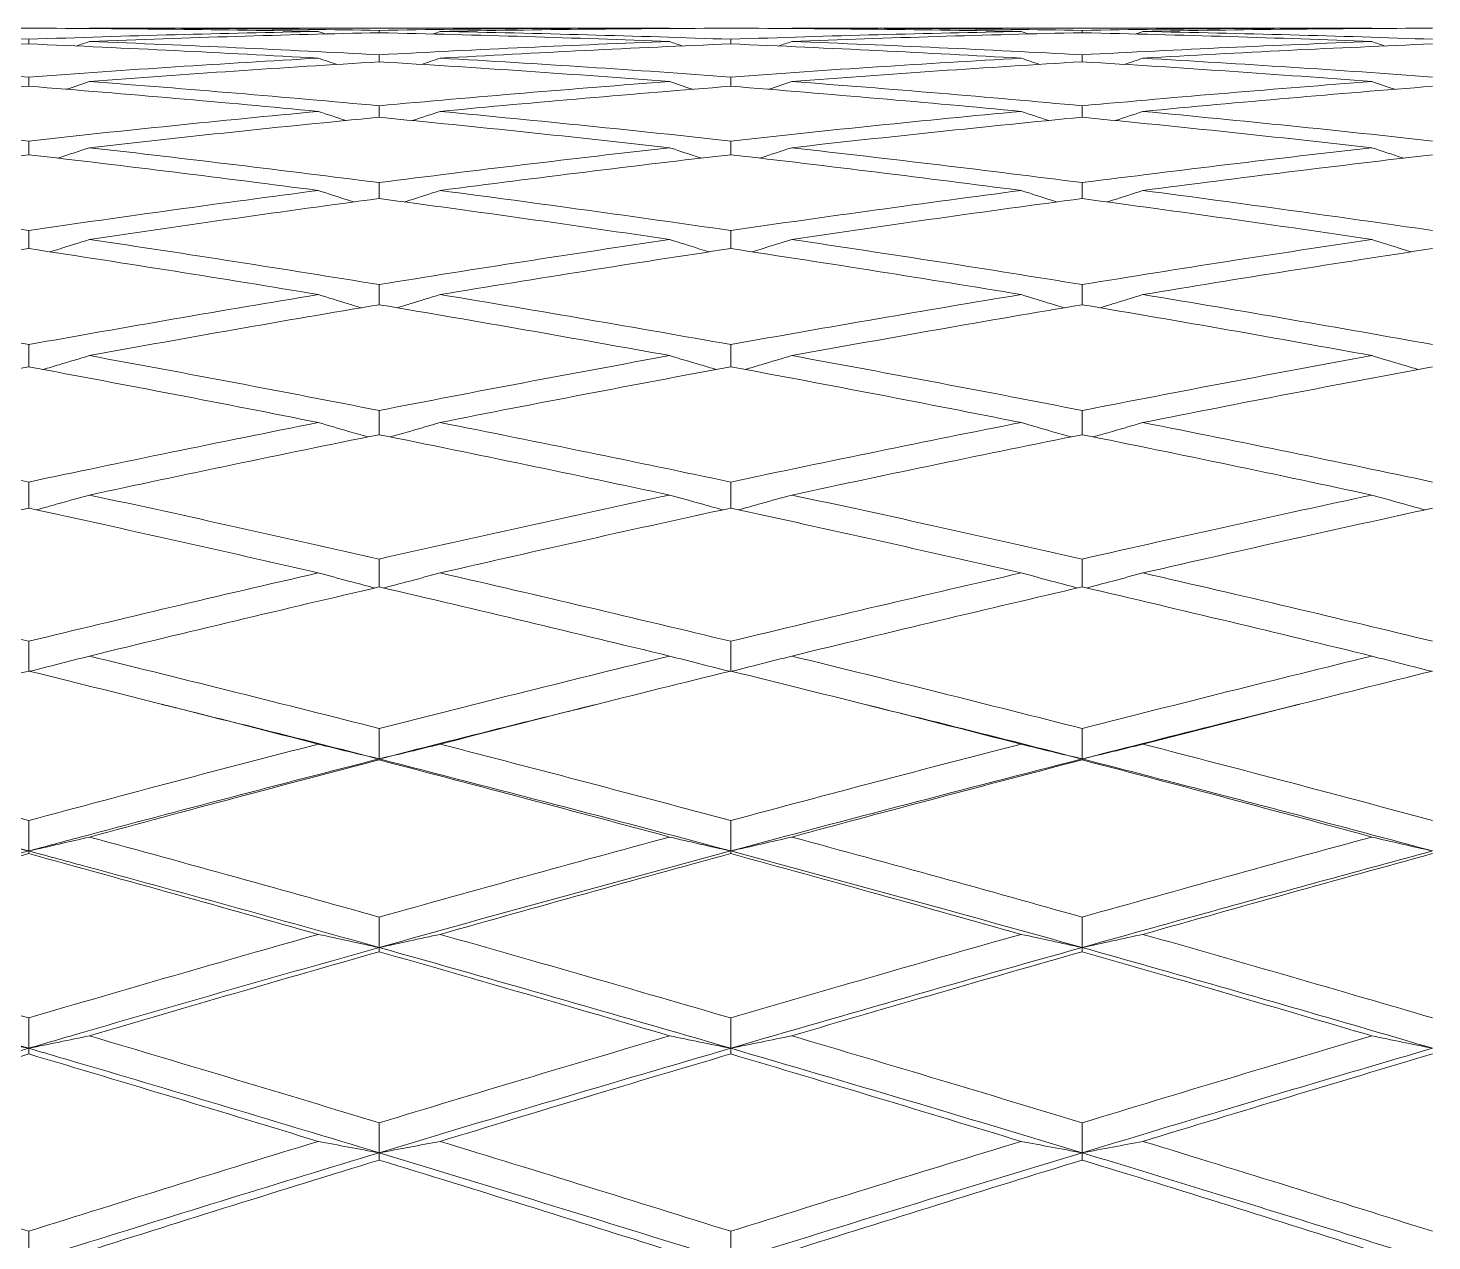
# Model space of a CAD drawing. Extents: x 6453 to 7582, y 0 to 827.
# Drawn here: x 6869.11 to 6879.16, y 226.08 to 234.76 of the extents above; entities that cross this region are included whole.
import ezdxf

# ---------------------------------------------------------------- set-up
doc = ezdxf.new("R2010")
doc.units = 0
doc.header["$LTSCALE"] = 30
doc.header["$MEASUREMENT"] = 0
doc.layers.add('1', color=7, linetype='CONTINUOUS')

msp = doc.modelspace()

# ---------------------------------------------------------------- linework, layer by layer
at = {"layer": '1', "color": 7, "linetype": 'Continuous', "lineweight": 18}
for p, q in [((6873.703, 234.763), (6869.549, 234.763)), ((6878.73, 234.763), (6874.577, 234.763))]:
    msp.add_line(p, q, dxfattribs=at)
for points, degree in [([(6869.114, 234.763), (6868.764, 234.761), (6868.071, 234.756), (6867.389, 234.746), (6867.051, 234.739)], 3), ([(6867.051, 234.739), (6867.402, 234.733), (6868.097, 234.716), (6868.777, 234.695), (6869.114, 234.683)], 3), ([(6871.187, 234.739), (6870.85, 234.746), (6870.167, 234.756), (6869.467, 234.761), (6869.114, 234.763)], 3), ([(6869.114, 234.683), (6869.468, 234.696), (6870.167, 234.717), (6870.85, 234.733), (6871.187, 234.739)], 3), ([(6869.538, 234.76), (6869.542, 234.761), (6869.545, 234.762), (6869.549, 234.763)], 3), ([(6869.549, 234.763), (6869.903, 234.763), (6870.603, 234.76), (6871.286, 234.752), (6871.623, 234.747)], 3), ([(6871.623, 234.73), (6871.286, 234.723), (6870.603, 234.705), (6869.903, 234.681), (6869.549, 234.667)], 3), ([(6871.242, 234.72), (6871.224, 234.726), (6871.205, 234.733), (6871.187, 234.739)], 3), ([(6871.623, 234.747), (6871.979, 234.753), (6872.681, 234.761), (6873.365, 234.763), (6873.703, 234.763)], 3), ([(6871.623, 234.747), (6871.623, 234.741), (6871.623, 234.736), (6871.623, 234.73)], 3), ([(6873.703, 234.667), (6873.365, 234.68), (6872.682, 234.704), (6871.979, 234.722), (6871.623, 234.73)], 3), ([(6872.005, 234.72), (6872.023, 234.727), (6872.042, 234.733), (6872.06, 234.739)], 3), ([(6874.14, 234.763), (6873.802, 234.761), (6873.118, 234.757), (6872.416, 234.746), (6872.06, 234.739)], 3), ([(6872.06, 234.739), (6872.416, 234.733), (6873.119, 234.716), (6873.802, 234.695), (6874.14, 234.683)], 3), ([(6873.714, 234.759), (6873.71, 234.761), (6873.706, 234.762), (6873.703, 234.763)], 3), ([(6876.219, 234.739), (6875.883, 234.746), (6875.2, 234.756), (6874.497, 234.761), (6874.14, 234.763)], 3), ([(6874.14, 234.683), (6874.496, 234.696), (6875.199, 234.717), (6875.883, 234.733), (6876.219, 234.739)], 3), ([(6874.566, 234.76), (6874.57, 234.761), (6874.573, 234.762), (6874.577, 234.763)], 3), ([(6874.577, 234.763), (6874.934, 234.763), (6875.637, 234.76), (6876.32, 234.752), (6876.656, 234.747)], 3), ([(6876.656, 234.73), (6876.311, 234.723), (6875.62, 234.704), (6874.925, 234.681), (6874.577, 234.667)], 3), ([(6876.275, 234.72), (6876.257, 234.726), (6876.238, 234.733), (6876.219, 234.739)], 3), ([(6876.656, 234.747), (6877.013, 234.753), (6877.715, 234.761), (6878.396, 234.763), (6878.73, 234.763)], 3), ([(6876.656, 234.747), (6876.656, 234.741), (6876.656, 234.736), (6876.656, 234.73)], 3), ([(6878.73, 234.667), (6878.397, 234.68), (6877.717, 234.704), (6877.014, 234.722), (6876.656, 234.73)], 3), ([(6877.037, 234.72), (6877.056, 234.727), (6877.074, 234.733), (6877.092, 234.739)], 3), ([(6879.165, 234.763), (6878.826, 234.761), (6878.141, 234.757), (6877.444, 234.746), (6877.092, 234.739)], 3), ([(6877.092, 234.739), (6877.45, 234.732), (6878.153, 234.716), (6878.832, 234.695), (6879.165, 234.683)], 3), ([(6878.742, 234.759), (6878.738, 234.761), (6878.734, 234.762), (6878.73, 234.763)], 3), ([(6869.114, 234.65), (6868.777, 234.636), (6868.097, 234.605), (6867.402, 234.568), (6867.051, 234.548)], 3), ([(6869.114, 234.683), (6869.114, 234.672), (6869.114, 234.661), (6869.114, 234.65)], 3), ([(6871.187, 234.548), (6870.85, 234.567), (6870.167, 234.603), (6869.468, 234.635), (6869.114, 234.65)], 3), ([(6869.454, 234.635), (6869.486, 234.646), (6869.517, 234.656), (6869.549, 234.667)], 3), ([(6869.549, 234.667), (6869.903, 234.654), (6870.603, 234.624), (6871.286, 234.59), (6871.623, 234.572)], 3), ([(6871.623, 234.572), (6871.978, 234.591), (6872.68, 234.626), (6873.365, 234.655), (6873.703, 234.667)], 3), ([(6874.14, 234.65), (6873.791, 234.636), (6873.095, 234.604), (6872.404, 234.567), (6872.06, 234.548)], 3), ([(6873.798, 234.634), (6873.766, 234.645), (6873.734, 234.656), (6873.703, 234.667)], 3), ([(6874.14, 234.683), (6874.14, 234.672), (6874.14, 234.661), (6874.14, 234.65)], 3), ([(6876.219, 234.548), (6875.884, 234.567), (6875.201, 234.603), (6874.497, 234.635), (6874.14, 234.65)], 3), ([(6874.482, 234.635), (6874.513, 234.646), (6874.545, 234.656), (6874.577, 234.667)], 3), ([(6874.577, 234.667), (6874.934, 234.654), (6875.638, 234.624), (6876.32, 234.59), (6876.656, 234.572)], 3), ([(6876.656, 234.572), (6877.004, 234.591), (6877.698, 234.625), (6878.387, 234.654), (6878.73, 234.667)], 3), ([(6879.165, 234.65), (6878.822, 234.636), (6878.134, 234.605), (6877.44, 234.568), (6877.092, 234.548)], 3), ([(6878.826, 234.634), (6878.794, 234.645), (6878.762, 234.656), (6878.73, 234.667)], 3), ([(6867.051, 234.548), (6867.402, 234.528), (6868.097, 234.485), (6868.777, 234.438), (6869.114, 234.413)], 3), ([(6869.114, 234.413), (6869.468, 234.439), (6870.167, 234.487), (6870.85, 234.529), (6871.187, 234.548)], 3), ([(6871.623, 234.522), (6871.279, 234.501), (6870.589, 234.457), (6869.896, 234.407), (6869.549, 234.381)], 3), ([(6871.319, 234.503), (6871.275, 234.518), (6871.231, 234.533), (6871.187, 234.548)], 3), ([(6871.623, 234.572), (6871.623, 234.555), (6871.623, 234.539), (6871.623, 234.522)], 3), ([(6873.703, 234.381), (6873.366, 234.406), (6872.682, 234.456), (6871.979, 234.501), (6871.623, 234.522)], 3), ([(6871.928, 234.503), (6871.972, 234.518), (6872.016, 234.533), (6872.06, 234.548)], 3), ([(6872.06, 234.548), (6872.416, 234.528), (6873.119, 234.485), (6873.803, 234.438), (6874.14, 234.413)], 3), ([(6874.14, 234.413), (6874.492, 234.439), (6875.191, 234.487), (6875.878, 234.528), (6876.219, 234.548)], 3), ([(6876.656, 234.522), (6876.316, 234.502), (6875.63, 234.458), (6874.93, 234.408), (6874.577, 234.381)], 3), ([(6876.352, 234.503), (6876.308, 234.518), (6876.263, 234.533), (6876.219, 234.548)], 3), ([(6876.656, 234.572), (6876.656, 234.555), (6876.656, 234.539), (6876.656, 234.522)], 3), ([(6878.73, 234.381), (6878.397, 234.406), (6877.718, 234.455), (6877.014, 234.501), (6876.656, 234.522)], 3), ([(6876.961, 234.503), (6877.005, 234.518), (6877.048, 234.533), (6877.092, 234.548)], 3), ([(6877.092, 234.548), (6877.45, 234.527), (6878.154, 234.484), (6878.832, 234.438), (6879.165, 234.413)], 3), ([(6869.114, 234.413), (6869.114, 234.391), (6869.114, 234.369), (6869.114, 234.347)], 3), ([(6874.14, 234.413), (6874.14, 234.391), (6874.14, 234.369), (6874.14, 234.347)], 3), ([(6869.114, 234.347), (6868.768, 234.32), (6868.077, 234.262), (6867.392, 234.2), (6867.051, 234.167)], 3), ([(6871.187, 234.167), (6870.851, 234.199), (6870.17, 234.261), (6869.469, 234.319), (6869.114, 234.347)], 3), ([(6869.383, 234.325), (6869.439, 234.343), (6869.494, 234.362), (6869.549, 234.381)], 3), ([(6869.549, 234.381), (6869.903, 234.354), (6870.603, 234.298), (6871.286, 234.238), (6871.623, 234.207)], 3), ([(6871.623, 234.207), (6871.968, 234.239), (6872.66, 234.299), (6873.354, 234.355), (6873.703, 234.381)], 3), ([(6874.14, 234.347), (6873.793, 234.32), (6873.099, 234.262), (6872.406, 234.2), (6872.06, 234.167)], 3), ([(6873.869, 234.325), (6873.813, 234.343), (6873.758, 234.362), (6873.703, 234.381)], 3), ([(6876.219, 234.167), (6875.884, 234.199), (6875.202, 234.26), (6874.497, 234.319), (6874.14, 234.347)], 3), ([(6874.411, 234.325), (6874.466, 234.343), (6874.521, 234.362), (6874.577, 234.381)], 3), ([(6874.577, 234.381), (6874.934, 234.354), (6875.639, 234.298), (6876.321, 234.238), (6876.656, 234.207)], 3), ([(6876.656, 234.207), (6877.006, 234.239), (6877.702, 234.3), (6878.389, 234.355), (6878.73, 234.381)], 3), ([(6879.165, 234.347), (6878.825, 234.32), (6878.139, 234.263), (6877.443, 234.2), (6877.092, 234.167)], 3), ([(6878.896, 234.325), (6878.841, 234.343), (6878.786, 234.362), (6878.73, 234.381)], 3), ([(6871.623, 234.207), (6871.623, 234.18), (6871.623, 234.153), (6871.623, 234.125)], 3), ([(6876.656, 234.207), (6876.656, 234.18), (6876.656, 234.153), (6876.656, 234.125)], 3), ([(6867.051, 234.167), (6867.402, 234.133), (6868.098, 234.065), (6868.778, 233.992), (6869.114, 233.955)], 3), ([(6869.114, 233.955), (6869.453, 233.993), (6870.138, 234.065), (6870.835, 234.134), (6871.187, 234.167)], 3), ([(6871.623, 234.125), (6871.27, 234.091), (6870.571, 234.02), (6869.887, 233.945), (6869.549, 233.907)], 3), ([(6871.385, 234.101), (6871.319, 234.123), (6871.253, 234.145), (6871.187, 234.167)], 3), ([(6873.703, 233.907), (6873.364, 233.945), (6872.68, 234.019), (6871.978, 234.09), (6871.623, 234.125)], 3), ([(6871.862, 234.101), (6871.928, 234.123), (6871.994, 234.145), (6872.06, 234.167)], 3), ([(6872.06, 234.167), (6872.416, 234.133), (6873.12, 234.064), (6873.803, 233.992), (6874.14, 233.955)], 3), ([(6874.14, 233.955), (6874.488, 233.993), (6875.184, 234.067), (6875.875, 234.135), (6876.219, 234.167)], 3), ([(6876.656, 234.125), (6876.312, 234.092), (6875.621, 234.022), (6874.926, 233.946), (6874.577, 233.907)], 3), ([(6876.417, 234.101), (6876.351, 234.123), (6876.285, 234.145), (6876.219, 234.167)], 3), ([(6878.73, 233.907), (6878.397, 233.944), (6877.719, 234.019), (6877.014, 234.09), (6876.656, 234.125)], 3), ([(6876.895, 234.101), (6876.961, 234.123), (6877.027, 234.145), (6877.092, 234.167)], 3), ([(6877.092, 234.167), (6877.451, 234.133), (6878.154, 234.064), (6878.833, 233.992), (6879.165, 233.955)], 3), ([(6869.549, 233.907), (6869.903, 233.867), (6870.603, 233.785), (6871.286, 233.7), (6871.623, 233.657)], 3), ([(6871.623, 233.657), (6871.971, 233.702), (6872.665, 233.787), (6873.357, 233.868), (6873.703, 233.907)], 3), ([(6874.577, 233.907), (6874.935, 233.866), (6875.64, 233.784), (6876.321, 233.7), (6876.656, 233.657)], 3), ([(6876.656, 233.657), (6877.007, 233.702), (6877.703, 233.788), (6878.39, 233.868), (6878.73, 233.907)], 3), ([(6869.114, 233.857), (6868.767, 233.817), (6868.076, 233.734), (6867.391, 233.646), (6867.051, 233.601)], 3), ([(6871.187, 233.601), (6870.85, 233.645), (6870.167, 233.732), (6869.468, 233.816), (6869.114, 233.857)], 3), ([(6874.14, 233.857), (6873.793, 233.817), (6873.1, 233.734), (6872.407, 233.646), (6872.06, 233.601)], 3), ([(6876.219, 233.601), (6875.88, 233.645), (6875.193, 233.732), (6874.493, 233.816), (6874.14, 233.857)], 3), ([(6879.165, 233.857), (6878.825, 233.817), (6878.14, 233.735), (6877.443, 233.647), (6877.092, 233.601)], 3), ([(6867.051, 233.601), (6867.402, 233.555), (6868.098, 233.46), (6868.778, 233.363), (6869.114, 233.314)], 3), ([(6869.114, 233.314), (6869.462, 233.365), (6870.155, 233.464), (6870.844, 233.556), (6871.187, 233.601)], 3), ([(6872.06, 233.601), (6872.416, 233.554), (6873.118, 233.46), (6873.802, 233.363), (6874.14, 233.314)], 3), ([(6874.14, 233.314), (6874.489, 233.365), (6875.185, 233.463), (6875.876, 233.556), (6876.219, 233.601)], 3), ([(6877.092, 233.601), (6877.451, 233.554), (6878.155, 233.459), (6878.833, 233.363), (6879.165, 233.314)], 3), ([(6871.623, 233.543), (6871.281, 233.497), (6870.593, 233.403), (6869.898, 233.302), (6869.549, 233.25)], 3), ([(6873.703, 233.25), (6873.365, 233.3), (6872.681, 233.399), (6871.979, 233.496), (6871.623, 233.543)], 3), ([(6876.656, 233.543), (6876.312, 233.497), (6875.622, 233.403), (6874.926, 233.302), (6874.577, 233.25)], 3), ([(6878.73, 233.25), (6878.391, 233.301), (6877.705, 233.4), (6877.008, 233.496), (6876.656, 233.543)], 3), ([(6869.549, 233.25), (6869.903, 233.198), (6870.603, 233.091), (6871.286, 232.982), (6871.623, 232.927)], 3), ([(6871.623, 232.927), (6871.972, 232.984), (6872.666, 233.094), (6873.358, 233.199), (6873.703, 233.25)], 3), ([(6874.577, 233.25), (6874.933, 233.197), (6875.637, 233.091), (6876.32, 232.982), (6876.656, 232.927)], 3), ([(6876.656, 232.927), (6877.005, 232.984), (6877.7, 233.095), (6878.388, 233.199), (6878.73, 233.25)], 3), ([(6869.114, 233.185), (6868.768, 233.132), (6868.078, 233.025), (6867.393, 232.913), (6867.051, 232.856)], 3), ([(6871.187, 232.856), (6870.85, 232.912), (6870.167, 233.023), (6869.467, 233.131), (6869.114, 233.185)], 3), ([(6874.14, 233.185), (6873.794, 233.133), (6873.101, 233.026), (6872.407, 232.913), (6872.06, 232.856)], 3), ([(6876.219, 232.856), (6875.883, 232.912), (6875.2, 233.022), (6874.496, 233.131), (6874.14, 233.185)], 3), ([(6879.165, 233.185), (6878.823, 233.133), (6878.136, 233.026), (6877.441, 232.914), (6877.092, 232.856)], 3), ([(6867.051, 232.856), (6867.402, 232.797), (6868.097, 232.679), (6868.778, 232.558), (6869.114, 232.498)], 3), ([(6869.114, 232.498), (6869.463, 232.56), (6870.157, 232.683), (6870.845, 232.799), (6871.187, 232.856)], 3), ([(6872.06, 232.856), (6872.416, 232.797), (6873.118, 232.678), (6873.802, 232.558), (6874.14, 232.498)], 3), ([(6874.14, 232.498), (6874.493, 232.561), (6875.194, 232.684), (6875.88, 232.8), (6876.219, 232.856)], 3), ([(6877.092, 232.856), (6877.449, 232.797), (6878.152, 232.678), (6878.831, 232.558), (6879.165, 232.498)], 3), ([(6871.623, 232.783), (6871.282, 232.726), (6870.596, 232.608), (6869.899, 232.483), (6869.549, 232.419)], 3), ([(6873.703, 232.419), (6873.365, 232.48), (6872.681, 232.602), (6871.979, 232.723), (6871.623, 232.783)], 3), ([(6876.656, 232.783), (6876.318, 232.726), (6875.635, 232.609), (6874.932, 232.483), (6874.577, 232.419)], 3), ([(6878.73, 232.419), (6878.396, 232.48), (6877.716, 232.602), (6877.013, 232.723), (6876.656, 232.783)], 3), ([(6869.549, 232.419), (6869.903, 232.354), (6870.603, 232.224), (6871.286, 232.092), (6871.623, 232.026)], 3), ([(6871.623, 232.026), (6871.967, 232.093), (6872.658, 232.226), (6873.354, 232.355), (6873.703, 232.419)], 3), ([(6874.577, 232.419), (6874.934, 232.354), (6875.637, 232.223), (6876.32, 232.092), (6876.656, 232.026)], 3), ([(6876.656, 232.026), (6877.006, 232.094), (6877.701, 232.228), (6878.389, 232.356), (6878.73, 232.419)], 3), ([(6869.114, 232.339), (6868.767, 232.274), (6868.077, 232.143), (6867.392, 232.008), (6867.051, 231.94)], 3), ([(6871.187, 231.94), (6870.85, 232.007), (6870.167, 232.141), (6869.467, 232.273), (6869.114, 232.339)], 3), ([(6874.14, 232.339), (6873.792, 232.274), (6873.098, 232.144), (6872.406, 232.009), (6872.06, 231.94)], 3), ([(6876.219, 231.94), (6875.883, 232.007), (6875.2, 232.14), (6874.497, 232.273), (6874.14, 232.339)], 3), ([(6879.165, 232.339), (6878.827, 232.276), (6878.144, 232.147), (6877.445, 232.01), (6877.092, 231.94)], 3), ([(6867.051, 231.94), (6867.402, 231.87), (6868.097, 231.728), (6868.777, 231.585), (6869.114, 231.514)], 3), ([(6869.114, 231.514), (6869.449, 231.585), (6870.129, 231.727), (6870.831, 231.869), (6871.187, 231.94)], 3), ([(6872.06, 231.94), (6872.416, 231.869), (6873.119, 231.728), (6873.802, 231.585), (6874.14, 231.514)], 3), ([(6874.14, 231.514), (6874.494, 231.589), (6875.194, 231.734), (6875.88, 231.873), (6876.219, 231.94)], 3), ([(6877.092, 231.94), (6877.45, 231.869), (6878.152, 231.727), (6878.832, 231.585), (6879.165, 231.514)], 3), ([(6871.623, 231.853), (6871.267, 231.781), (6870.565, 231.637), (6869.884, 231.493), (6869.549, 231.421)], 3), ([(6873.703, 231.421), (6873.365, 231.493), (6872.681, 231.637), (6871.979, 231.781), (6871.623, 231.853)], 3), ([(6876.656, 231.853), (6876.315, 231.784), (6875.627, 231.644), (6874.928, 231.496), (6874.577, 231.421)], 3), ([(6878.73, 231.421), (6878.396, 231.493), (6877.717, 231.637), (6877.013, 231.781), (6876.656, 231.853)], 3), ([(6869.549, 231.421), (6869.903, 231.345), (6870.603, 231.192), (6871.286, 231.039), (6871.623, 230.963)], 3), ([(6871.623, 230.963), (6871.967, 231.041), (6872.658, 231.195), (6873.354, 231.346), (6873.703, 231.421)], 3), ([(6874.577, 231.421), (6874.934, 231.345), (6875.638, 231.192), (6876.32, 231.039), (6876.656, 230.963)], 3), ([(6876.656, 230.963), (6877.014, 231.044), (6877.718, 231.201), (6878.397, 231.349), (6878.73, 231.421)], 3), ([(6869.114, 231.327), (6868.764, 231.251), (6868.07, 231.097), (6867.389, 230.942), (6867.051, 230.863)], 3), ([(6871.187, 230.863), (6870.85, 230.941), (6870.167, 231.096), (6869.467, 231.25), (6869.114, 231.327)], 3), ([(6874.14, 231.327), (6873.801, 231.254), (6873.117, 231.103), (6872.415, 230.945), (6872.06, 230.863)], 3), ([(6876.219, 230.863), (6875.883, 230.94), (6875.201, 231.095), (6874.497, 231.25), (6874.14, 231.327)], 3), ([(6879.165, 231.327), (6878.832, 231.254), (6878.153, 231.105), (6877.45, 230.945), (6877.092, 230.863)], 3), ([(6867.051, 230.863), (6867.402, 230.782), (6868.097, 230.619), (6868.777, 230.456), (6869.114, 230.374)], 3), ([(6869.114, 230.374), (6869.449, 230.455), (6870.129, 230.618), (6870.831, 230.782), (6871.187, 230.863)], 3), ([(6872.06, 230.863), (6872.416, 230.782), (6873.119, 230.618), (6873.803, 230.455), (6874.14, 230.374)], 3), ([(6874.14, 230.374), (6874.496, 230.46), (6875.2, 230.628), (6875.883, 230.786), (6876.219, 230.863)], 3), ([(6877.092, 230.863), (6877.45, 230.781), (6878.153, 230.618), (6878.832, 230.455), (6879.165, 230.374)], 3), ([(6871.623, 230.763), (6871.285, 230.684), (6870.601, 230.523), (6869.902, 230.355), (6869.549, 230.268)], 3), ([(6873.703, 230.268), (6873.365, 230.35), (6872.682, 230.515), (6871.979, 230.68), (6871.623, 230.763)], 3), ([(6876.656, 230.763), (6876.32, 230.685), (6875.637, 230.524), (6874.933, 230.355), (6874.577, 230.268)], 3), ([(6878.73, 230.268), (6878.397, 230.35), (6877.717, 230.514), (6877.014, 230.68), (6876.656, 230.763)], 3), ([(6869.114, 230.374), (6869.114, 230.338), (6869.114, 230.266), (6869.114, 230.193), (6869.114, 230.157)], 3), ([(6874.14, 230.374), (6874.14, 230.338), (6874.14, 230.266), (6874.14, 230.193), (6874.14, 230.157)], 3), ([(6869.549, 230.268), (6869.903, 230.182), (6870.603, 230.008), (6871.286, 229.836), (6871.623, 229.75)], 3), ([(6871.623, 229.75), (6871.979, 229.84), (6872.681, 230.017), (6873.365, 230.186), (6873.703, 230.268)], 3), ([(6874.577, 230.268), (6874.934, 230.181), (6875.638, 230.008), (6876.32, 229.835), (6876.656, 229.75)], 3), ([(6876.656, 229.75), (6877.007, 229.839), (6877.703, 230.015), (6878.39, 230.185), (6878.73, 230.268)], 3), ([(6869.114, 230.161), (6868.78, 230.079), (6868.102, 229.909), (6867.404, 229.73), (6867.051, 229.638)], 3), ([(6871.187, 229.638), (6870.85, 229.725), (6870.167, 229.899), (6869.468, 230.074), (6869.114, 230.161)], 3), ([(6874.14, 230.161), (6873.802, 230.078), (6873.118, 229.908), (6872.415, 229.729), (6872.06, 229.638)], 3), ([(6876.219, 229.638), (6875.884, 229.724), (6875.201, 229.898), (6874.497, 230.073), (6874.14, 230.161)], 3), ([(6879.165, 230.161), (6878.825, 230.077), (6878.14, 229.906), (6877.443, 229.728), (6877.092, 229.638)], 3), ([(6870.172, 229.897), (6870.064, 229.924)], 1), ([(6871.623, 229.532), (6871.139, 229.655), (6870.654, 229.777), (6870.171, 229.897)], 3), ([(6873.068, 229.895), (6872.586, 229.776), (6872.105, 229.655), (6871.623, 229.532)], 3), ([(6873.173, 229.921), (6873.067, 229.895)], 1), ([(6875.212, 229.895), (6875.106, 229.921)], 1), ([(6876.656, 229.532), (6876.175, 229.655), (6875.693, 229.776), (6875.211, 229.895)], 3), ([(6878.215, 229.924), (6878.107, 229.897)], 1), ([(6871.623, 229.75), (6871.623, 229.713), (6871.623, 229.641), (6871.623, 229.568), (6871.623, 229.532)], 3), ([(6876.656, 229.75), (6876.656, 229.713), (6876.656, 229.641), (6876.656, 229.568), (6876.656, 229.532)], 3), ([(6867.051, 229.638), (6867.402, 229.546), (6868.097, 229.364), (6868.777, 229.182), (6869.114, 229.091)], 3), ([(6869.114, 229.091), (6869.468, 229.186), (6870.167, 229.373), (6870.85, 229.551), (6871.187, 229.638)], 3), ([(6871.187, 229.638), (6871.259, 229.62), (6871.404, 229.584), (6871.55, 229.549), (6871.623, 229.532)], 3), ([(6871.623, 229.532), (6871.696, 229.549), (6871.842, 229.584), (6871.987, 229.62), (6872.06, 229.638)], 3), ([(6872.06, 229.638), (6872.416, 229.546), (6873.119, 229.363), (6873.803, 229.181), (6874.14, 229.091)], 3), ([(6874.14, 229.091), (6874.487, 229.184), (6875.182, 229.369), (6875.874, 229.549), (6876.219, 229.638)], 3), ([(6876.219, 229.638), (6876.292, 229.62), (6876.437, 229.584), (6876.583, 229.549), (6876.656, 229.532)], 3), ([(6876.656, 229.532), (6876.729, 229.549), (6876.875, 229.584), (6877.02, 229.62), (6877.092, 229.638)], 3), ([(6877.092, 229.638), (6877.45, 229.545), (6878.154, 229.362), (6878.832, 229.181), (6879.165, 229.091)], 3), ([(6869.114, 228.873), (6868.279, 229.098), (6867.447, 229.317), (6866.618, 229.532)], 3), ([(6871.623, 229.525), (6871.286, 229.437), (6870.603, 229.257), (6869.903, 229.069), (6869.549, 228.973)], 3), ([(6871.623, 229.532), (6871.623, 229.53), (6871.623, 229.528), (6871.623, 229.526), (6871.623, 229.525)], 3), ([(6874.14, 228.873), (6873.3, 229.098), (6872.461, 229.317), (6871.623, 229.532)], 3), ([(6873.703, 228.973), (6873.366, 229.064), (6872.682, 229.247), (6871.979, 229.432), (6871.623, 229.525)], 3), ([(6876.656, 229.532), (6875.818, 229.317), (6874.979, 229.098), (6874.14, 228.873)], 3), ([(6876.656, 229.525), (6876.311, 229.435), (6875.62, 229.253), (6874.925, 229.067), (6874.577, 228.973)], 3), ([(6876.656, 229.532), (6876.656, 229.53), (6876.656, 229.528), (6876.656, 229.526), (6876.656, 229.525)], 3), ([(6878.73, 228.973), (6878.397, 229.064), (6877.718, 229.246), (6877.014, 229.432), (6876.656, 229.525)], 3), ([(6869.114, 229.091), (6869.114, 229.054), (6869.114, 228.982), (6869.114, 228.909), (6869.114, 228.873)], 3), ([(6874.14, 229.091), (6874.14, 229.054), (6874.14, 228.982), (6874.14, 228.909), (6874.14, 228.873)], 3), ([(6868.679, 228.973), (6868.751, 228.956), (6868.895, 228.923), (6869.041, 228.889), (6869.114, 228.873)], 3), ([(6869.114, 228.873), (6869.187, 228.889), (6869.332, 228.923), (6869.477, 228.956), (6869.549, 228.973)], 3), ([(6869.549, 228.973), (6869.903, 228.877), (6870.603, 228.685), (6871.286, 228.494), (6871.623, 228.4)], 3), ([(6871.623, 228.4), (6871.968, 228.496), (6872.659, 228.689), (6873.354, 228.879), (6873.703, 228.973)], 3), ([(6873.703, 228.973), (6873.775, 228.956), (6873.92, 228.923), (6874.066, 228.889), (6874.14, 228.873)], 3), ([(6874.14, 228.873), (6874.213, 228.889), (6874.359, 228.923), (6874.504, 228.956), (6874.577, 228.973)], 3), ([(6874.577, 228.973), (6874.934, 228.876), (6875.639, 228.684), (6876.321, 228.494), (6876.656, 228.4)], 3), ([(6876.656, 228.4), (6877.004, 228.497), (6877.697, 228.691), (6878.387, 228.88), (6878.73, 228.973)], 3), ([(6878.73, 228.973), (6878.802, 228.956), (6878.947, 228.923), (6879.092, 228.889), (6879.165, 228.873)], 3), ([(6869.114, 228.873), (6868.279, 228.648), (6867.447, 228.417), (6866.618, 228.182)], 3), ([(6869.114, 228.854), (6868.777, 228.762), (6868.097, 228.574), (6867.402, 228.377), (6867.051, 228.276)], 3), ([(6869.114, 228.873), (6869.114, 228.87), (6869.114, 228.864), (6869.114, 228.857), (6869.114, 228.854)], 3), ([(6871.187, 228.276), (6870.851, 228.371), (6870.17, 228.563), (6869.469, 228.757), (6869.114, 228.854)], 3), ([(6874.14, 228.873), (6873.3, 228.648), (6872.461, 228.417), (6871.623, 228.182)], 3), ([(6874.14, 228.854), (6873.791, 228.759), (6873.096, 228.568), (6872.405, 228.374), (6872.06, 228.276)], 3), ([(6874.14, 228.873), (6874.14, 228.87), (6874.14, 228.864), (6874.14, 228.857), (6874.14, 228.854)], 3), ([(6876.656, 228.182), (6875.818, 228.417), (6874.979, 228.648), (6874.14, 228.873)], 3), ([(6876.219, 228.276), (6875.884, 228.371), (6875.202, 228.563), (6874.497, 228.757), (6874.14, 228.854)], 3), ([(6879.165, 228.854), (6878.822, 228.76), (6878.134, 228.57), (6877.44, 228.375), (6877.092, 228.276)], 3), ([(6871.623, 228.4), (6871.623, 228.363), (6871.623, 228.291), (6871.623, 228.218), (6871.623, 228.182)], 3), ([(6876.656, 228.4), (6876.656, 228.363), (6876.656, 228.291), (6876.656, 228.218), (6876.656, 228.182)], 3), ([(6867.051, 228.276), (6867.405, 228.175), (6868.104, 227.974), (6868.781, 227.776), (6869.114, 227.678)], 3), ([(6869.114, 227.678), (6869.46, 227.78), (6870.152, 227.981), (6870.842, 228.179), (6871.187, 228.276)], 3), ([(6871.187, 228.276), (6871.259, 228.261), (6871.404, 228.229), (6871.55, 228.198), (6871.623, 228.182)], 3), ([(6871.623, 228.182), (6871.696, 228.198), (6871.842, 228.229), (6871.987, 228.261), (6872.06, 228.276)], 3), ([(6872.06, 228.276), (6872.416, 228.175), (6873.12, 227.975), (6873.803, 227.776), (6874.14, 227.678)], 3), ([(6874.14, 227.678), (6874.492, 227.781), (6875.191, 227.984), (6875.878, 228.18), (6876.219, 228.276)], 3), ([(6876.219, 228.276), (6876.292, 228.261), (6876.437, 228.229), (6876.583, 228.198), (6876.656, 228.182)], 3), ([(6876.656, 228.182), (6876.729, 228.198), (6876.875, 228.229), (6877.02, 228.261), (6877.092, 228.276)], 3), ([(6877.092, 228.276), (6877.451, 228.175), (6878.154, 227.973), (6878.833, 227.776), (6879.165, 227.678)], 3), ([(6869.114, 227.461), (6868.279, 227.706), (6867.447, 227.947), (6866.618, 228.182)], 3), ([(6871.623, 228.182), (6871.623, 228.177), (6871.623, 228.167), (6871.623, 228.157), (6871.623, 228.152)], 3), ([(6874.14, 227.461), (6873.3, 227.706), (6872.461, 227.947), (6871.623, 228.182)], 3), ([(6874.14, 227.461), (6874.979, 227.706), (6875.818, 227.947), (6876.656, 228.182)], 3), ([(6876.656, 228.182), (6876.656, 228.177), (6876.656, 228.167), (6876.656, 228.157), (6876.656, 228.152)], 3), ([(6871.623, 228.152), (6871.279, 228.054), (6870.589, 227.855), (6869.896, 227.652), (6869.549, 227.55)], 3), ([(6873.703, 227.55), (6873.365, 227.649), (6872.68, 227.849), (6871.978, 228.051), (6871.623, 228.152)], 3), ([(6876.656, 228.152), (6876.316, 228.055), (6875.63, 227.858), (6874.93, 227.654), (6874.577, 227.55)], 3), ([(6878.73, 227.55), (6878.397, 227.648), (6877.719, 227.847), (6877.014, 228.05), (6876.656, 228.152)], 3), ([(6869.114, 227.678), (6869.114, 227.642), (6869.114, 227.57), (6869.114, 227.497), (6869.114, 227.461)], 3), ([(6874.14, 227.678), (6874.14, 227.642), (6874.14, 227.57), (6874.14, 227.497), (6874.14, 227.461)], 3), ([(6868.679, 227.55), (6868.751, 227.535), (6868.895, 227.505), (6869.041, 227.476), (6869.114, 227.461)], 3), ([(6869.114, 227.461), (6869.187, 227.476), (6869.332, 227.505), (6869.477, 227.535), (6869.549, 227.55)], 3), ([(6869.549, 227.55), (6869.904, 227.444), (6870.606, 227.235), (6871.287, 227.03), (6871.623, 226.927)], 3), ([(6871.623, 226.927), (6871.968, 227.032), (6872.659, 227.241), (6873.354, 227.447), (6873.703, 227.55)], 3), ([(6873.703, 227.55), (6873.775, 227.535), (6873.92, 227.505), (6874.066, 227.476), (6874.14, 227.461)], 3), ([(6874.14, 227.461), (6874.213, 227.476), (6874.359, 227.505), (6874.504, 227.535), (6874.577, 227.55)], 3), ([(6874.577, 227.55), (6874.935, 227.444), (6875.64, 227.235), (6876.321, 227.029), (6876.656, 226.927)], 3), ([(6876.656, 226.927), (6877.006, 227.034), (6877.702, 227.244), (6878.389, 227.449), (6878.73, 227.55)], 3), ([(6878.73, 227.55), (6878.802, 227.535), (6878.947, 227.505), (6879.092, 227.476), (6879.165, 227.461)], 3), ([(6869.114, 227.461), (6868.279, 227.216), (6867.447, 226.967), (6866.618, 226.713)], 3), ([(6869.114, 227.42), (6868.768, 227.317), (6868.078, 227.11), (6867.392, 226.9), (6867.051, 226.794)], 3), ([(6869.114, 227.461), (6869.114, 227.455), (6869.114, 227.441), (6869.114, 227.427), (6869.114, 227.42)], 3), ([(6871.187, 226.794), (6870.851, 226.897), (6870.169, 227.105), (6869.468, 227.315), (6869.114, 227.42)], 3), ([(6871.623, 226.713), (6872.461, 226.967), (6873.3, 227.216), (6874.14, 227.461)], 3), ([(6874.14, 227.42), (6873.793, 227.318), (6873.099, 227.11), (6872.406, 226.9), (6872.06, 226.794)], 3), ([(6874.14, 227.461), (6874.14, 227.455), (6874.14, 227.441), (6874.14, 227.427), (6874.14, 227.42)], 3), ([(6876.656, 226.713), (6875.818, 226.967), (6874.979, 227.216), (6874.14, 227.461)], 3), ([(6876.219, 226.794), (6875.88, 226.898), (6875.193, 227.106), (6874.493, 227.316), (6874.14, 227.42)], 3), ([(6879.165, 227.42), (6878.825, 227.319), (6878.139, 227.113), (6877.443, 226.902), (6877.092, 226.794)], 3), ([(6871.623, 226.927), (6871.623, 226.892), (6871.623, 226.82), (6871.623, 226.749), (6871.623, 226.713)], 3), ([(6876.656, 226.927), (6876.656, 226.892), (6876.656, 226.82), (6876.656, 226.749), (6876.656, 226.713)], 3), ([(6867.051, 226.794), (6867.388, 226.69), (6868.068, 226.479), (6868.763, 226.261), (6869.114, 226.151)], 3), ([(6869.114, 226.151), (6869.453, 226.258), (6870.137, 226.472), (6870.835, 226.687), (6871.187, 226.794)], 3), ([(6871.187, 226.794), (6871.259, 226.781), (6871.404, 226.753), (6871.55, 226.726), (6871.623, 226.713)], 3), ([(6871.623, 226.713), (6871.696, 226.726), (6871.842, 226.753), (6871.987, 226.781), (6872.06, 226.794)], 3), ([(6872.06, 226.794), (6872.414, 226.686), (6873.115, 226.471), (6873.801, 226.257), (6874.14, 226.151)], 3), ([(6874.14, 226.151), (6874.489, 226.26), (6875.184, 226.477), (6875.875, 226.689), (6876.219, 226.794)], 3), ([(6876.219, 226.794), (6876.292, 226.781), (6876.437, 226.753), (6876.583, 226.726), (6876.656, 226.713)], 3), ([(6876.656, 226.713), (6876.729, 226.726), (6876.875, 226.753), (6877.02, 226.781), (6877.092, 226.794)], 3), ([(6877.092, 226.794), (6877.451, 226.685), (6878.155, 226.468), (6878.833, 226.256), (6879.165, 226.151)], 3), ([(6869.114, 225.938), (6868.279, 226.201), (6867.447, 226.459), (6866.618, 226.713)], 3), ([(6871.623, 226.713), (6871.623, 226.704), (6871.623, 226.687), (6871.623, 226.669), (6871.623, 226.661)], 3), ([(6874.14, 225.938), (6873.3, 226.201), (6872.461, 226.459), (6871.623, 226.713)], 3), ([(6876.656, 226.713), (6875.818, 226.459), (6874.979, 226.201), (6874.14, 225.938)], 3), ([(6876.656, 226.713), (6876.656, 226.704), (6876.656, 226.687), (6876.656, 226.669), (6876.656, 226.661)], 3), ([(6871.623, 226.661), (6871.27, 226.552), (6870.57, 226.335), (6869.887, 226.12), (6869.549, 226.013)], 3), ([(6873.703, 226.013), (6873.364, 226.12), (6872.679, 226.335), (6871.978, 226.552), (6871.623, 226.661)], 3), ([(6876.656, 226.661), (6876.312, 226.555), (6875.622, 226.341), (6874.926, 226.123), (6874.577, 226.013)], 3), ([(6878.73, 226.013), (6878.39, 226.121), (6877.705, 226.337), (6877.007, 226.553), (6876.656, 226.661)], 3), ([(6869.114, 226.151), (6869.114, 226.115), (6869.114, 226.044), (6869.114, 225.974), (6869.114, 225.938)], 3), ([(6874.14, 226.151), (6874.14, 226.115), (6874.14, 226.044), (6874.14, 225.974), (6874.14, 225.938)], 3)]:
    msp.add_open_spline(points, degree=degree, dxfattribs=at)
for points, knots in [([(6869.114, 233.955), (6869.114, 233.923), (6869.114, 233.891), (6869.114, 233.858), (6869.114, 233.857)], [0, 0, 0, 0, 0.971373, 1, 1, 1, 1]), ([(6869.322, 233.832), (6869.325, 233.833), (6869.401, 233.858), (6869.477, 233.883), (6869.549, 233.907)], [0, 0, 0, 0, 0.044036, 1, 1, 1, 1]), ([(6873.93, 233.832), (6873.927, 233.833), (6873.851, 233.858), (6873.775, 233.883), (6873.703, 233.907)], [0, 0, 0, 0, 0.043578, 1, 1, 1, 1]), ([(6874.14, 233.955), (6874.14, 233.923), (6874.14, 233.891), (6874.14, 233.858), (6874.14, 233.857)], [0, 0, 0, 0, 0.971842, 1, 1, 1, 1]), ([(6874.349, 233.832), (6874.352, 233.833), (6874.428, 233.858), (6874.504, 233.883), (6874.577, 233.907)], [0, 0, 0, 0, 0.043633, 1, 1, 1, 1]), ([(6878.957, 233.832), (6878.954, 233.833), (6878.878, 233.858), (6878.802, 233.883), (6878.73, 233.907)], [0, 0, 0, 0, 0.043807, 1, 1, 1, 1]), ([(6871.443, 233.518), (6871.43, 233.523), (6871.344, 233.55), (6871.259, 233.577), (6871.187, 233.601)], [0, 0, 0, 0, 0.149322, 1, 1, 1, 1]), ([(6871.623, 233.657), (6871.623, 233.625), (6871.623, 233.587), (6871.623, 233.549), (6871.623, 233.543)], [0, 0, 0, 0, 0.861093, 1, 1, 1, 1]), ([(6871.804, 233.518), (6871.817, 233.523), (6871.902, 233.55), (6871.987, 233.577), (6872.06, 233.601)], [0, 0, 0, 0, 0.149367, 1, 1, 1, 1]), ([(6876.475, 233.518), (6876.463, 233.523), (6876.377, 233.55), (6876.292, 233.577), (6876.219, 233.601)], [0, 0, 0, 0, 0.14923, 1, 1, 1, 1]), ([(6876.656, 233.657), (6876.656, 233.625), (6876.656, 233.587), (6876.656, 233.549), (6876.656, 233.543)], [0, 0, 0, 0, 0.861093, 1, 1, 1, 1]), ([(6876.836, 233.518), (6876.849, 233.523), (6876.935, 233.55), (6877.02, 233.577), (6877.092, 233.601)], [0, 0, 0, 0, 0.149366, 1, 1, 1, 1]), ([(6869.114, 233.314), (6869.114, 233.281), (6869.114, 233.238), (6869.114, 233.195), (6869.114, 233.185)], [0, 0, 0, 0, 0.776474, 1, 1, 1, 1]), ([(6874.14, 233.314), (6874.14, 233.281), (6874.14, 233.238), (6874.14, 233.195), (6874.14, 233.185)], [0, 0, 0, 0, 0.776829, 1, 1, 1, 1]), ([(6869.267, 233.161), (6869.288, 233.168), (6869.383, 233.198), (6869.477, 233.227), (6869.549, 233.25)], [0, 0, 0, 0, 0.230435, 1, 1, 1, 1]), ([(6873.986, 233.161), (6873.964, 233.168), (6873.869, 233.198), (6873.775, 233.227), (6873.703, 233.25)], [0, 0, 0, 0, 0.230102, 1, 1, 1, 1]), ([(6874.293, 233.161), (6874.315, 233.168), (6874.41, 233.198), (6874.504, 233.227), (6874.577, 233.25)], [0, 0, 0, 0, 0.230177, 1, 1, 1, 1]), ([(6878.73, 233.25), (6878.802, 233.227), (6878.896, 233.198), (6878.991, 233.168), (6879.012, 233.161)], [0, 0, 0, 0, 0.769971, 1, 1, 1, 1]), ([(6871.623, 232.927), (6871.623, 232.893), (6871.623, 232.845), (6871.623, 232.797), (6871.623, 232.783)], [0, 0, 0, 0, 0.71045, 1, 1, 1, 1]), ([(6876.656, 232.927), (6876.656, 232.893), (6876.656, 232.845), (6876.656, 232.797), (6876.656, 232.783)], [0, 0, 0, 0, 0.710277, 1, 1, 1, 1]), ([(6871.496, 232.761), (6871.465, 232.77), (6871.362, 232.802), (6871.259, 232.834), (6871.187, 232.856)], [0, 0, 0, 0, 0.294407, 1, 1, 1, 1]), ([(6871.751, 232.761), (6871.781, 232.77), (6871.885, 232.802), (6871.987, 232.834), (6872.06, 232.856)], [0, 0, 0, 0, 0.294454, 1, 1, 1, 1]), ([(6876.219, 232.856), (6876.292, 232.834), (6876.394, 232.802), (6876.498, 232.77), (6876.528, 232.761)], [0, 0, 0, 0, 0.70581, 1, 1, 1, 1]), ([(6876.784, 232.761), (6876.814, 232.77), (6876.917, 232.802), (6877.02, 232.834), (6877.092, 232.856)], [0, 0, 0, 0, 0.294471, 1, 1, 1, 1]), ([(6869.114, 232.498), (6869.114, 232.463), (6869.114, 232.41), (6869.114, 232.357), (6869.114, 232.338)], [0, 0, 0, 0, 0.655994, 1, 1, 1, 1]), ([(6874.14, 232.498), (6874.14, 232.463), (6874.14, 232.41), (6874.14, 232.357), (6874.14, 232.339)], [0, 0, 0, 0, 0.656261, 1, 1, 1, 1]), ([(6869.216, 232.319), (6869.255, 232.331), (6869.366, 232.364), (6869.477, 232.397), (6869.549, 232.419)], [0, 0, 0, 0, 0.347113, 1, 1, 1, 1]), ([(6874.037, 232.319), (6873.998, 232.331), (6873.886, 232.364), (6873.775, 232.397), (6873.703, 232.419)], [0, 0, 0, 0, 0.346859, 1, 1, 1, 1]), ([(6874.243, 232.319), (6874.281, 232.331), (6874.393, 232.364), (6874.504, 232.397), (6874.577, 232.419)], [0, 0, 0, 0, 0.346899, 1, 1, 1, 1]), ([(6878.73, 232.419), (6878.802, 232.397), (6878.913, 232.364), (6879.024, 232.331), (6879.063, 232.319)], [0, 0, 0, 0, 0.653062, 1, 1, 1, 1]), ([(6871.623, 232.026), (6871.623, 231.991), (6871.623, 231.933), (6871.623, 231.875), (6871.623, 231.853)], [0, 0, 0, 0, 0.611292, 1, 1, 1, 1]), ([(6876.656, 232.026), (6876.656, 231.991), (6876.656, 231.933), (6876.656, 231.875), (6876.656, 231.853)], [0, 0, 0, 0, 0.611119, 1, 1, 1, 1]), ([(6871.187, 231.94), (6871.259, 231.919), (6871.378, 231.884), (6871.498, 231.85), (6871.545, 231.837)], [0, 0, 0, 0, 0.609223, 1, 1, 1, 1]), ([(6871.702, 231.837), (6871.749, 231.85), (6871.868, 231.884), (6871.987, 231.919), (6872.06, 231.94)], [0, 0, 0, 0, 0.390871, 1, 1, 1, 1]), ([(6876.577, 231.837), (6876.53, 231.85), (6876.411, 231.884), (6876.292, 231.919), (6876.219, 231.94)], [0, 0, 0, 0, 0.390847, 1, 1, 1, 1]), ([(6876.734, 231.837), (6876.781, 231.85), (6876.901, 231.884), (6877.02, 231.919), (6877.092, 231.94)], [0, 0, 0, 0, 0.390893, 1, 1, 1, 1]), ([(6869.114, 231.514), (6869.114, 231.478), (6869.114, 231.416), (6869.114, 231.354), (6869.114, 231.327)], [0, 0, 0, 0, 0.572604, 1, 1, 1, 1]), ([(6874.14, 231.514), (6874.14, 231.478), (6874.14, 231.416), (6874.14, 231.354), (6874.14, 231.327)], [0, 0, 0, 0, 0.57282, 1, 1, 1, 1]), ([(6869.168, 231.315), (6869.223, 231.33), (6869.35, 231.365), (6869.477, 231.401), (6869.549, 231.421)], [0, 0, 0, 0, 0.428511, 1, 1, 1, 1]), ([(6873.703, 231.421), (6873.775, 231.401), (6873.902, 231.365), (6874.03, 231.33), (6874.084, 231.315)], [0, 0, 0, 0, 0.571735, 1, 1, 1, 1]), ([(6874.195, 231.315), (6874.25, 231.33), (6874.377, 231.365), (6874.504, 231.401), (6874.577, 231.421)], [0, 0, 0, 0, 0.428326, 1, 1, 1, 1]), ([(6879.111, 231.315), (6879.056, 231.33), (6878.929, 231.365), (6878.802, 231.401), (6878.73, 231.421)], [0, 0, 0, 0, 0.428499, 1, 1, 1, 1]), ([(6871.623, 230.963), (6871.623, 230.927), (6871.623, 230.86), (6871.623, 230.793), (6871.623, 230.763)], [0, 0, 0, 0, 0.539756, 1, 1, 1, 1]), ([(6876.656, 230.963), (6876.656, 230.927), (6876.656, 230.86), (6876.656, 230.793), (6876.656, 230.763)], [0, 0, 0, 0, 0.539575, 1, 1, 1, 1]), ([(6871.187, 230.863), (6871.259, 230.844), (6871.394, 230.808), (6871.529, 230.772), (6871.591, 230.755)], [0, 0, 0, 0, 0.539111, 1, 1, 1, 1]), ([(6871.655, 230.755), (6871.718, 230.772), (6871.853, 230.808), (6871.987, 230.844), (6872.06, 230.863)], [0, 0, 0, 0, 0.460916, 1, 1, 1, 1]), ([(6876.219, 230.863), (6876.292, 230.844), (6876.426, 230.808), (6876.562, 230.772), (6876.624, 230.755)], [0, 0, 0, 0, 0.53911, 1, 1, 1, 1]), ([(6876.688, 230.755), (6876.75, 230.772), (6876.886, 230.808), (6877.02, 230.844), (6877.092, 230.863)], [0, 0, 0, 0, 0.460917, 1, 1, 1, 1]), ([(6869.123, 230.159), (6869.193, 230.177), (6869.335, 230.213), (6869.477, 230.25), (6869.549, 230.268)], [0, 0, 0, 0, 0.489707, 1, 1, 1, 1]), ([(6873.703, 230.268), (6873.775, 230.25), (6873.917, 230.213), (6874.06, 230.177), (6874.131, 230.159)], [0, 0, 0, 0, 0.510472, 1, 1, 1, 1]), ([(6874.149, 230.159), (6874.219, 230.177), (6874.362, 230.213), (6874.504, 230.25), (6874.577, 230.268)], [0, 0, 0, 0, 0.489543, 1, 1, 1, 1]), ([(6878.73, 230.268), (6878.802, 230.25), (6878.944, 230.213), (6879.087, 230.177), (6879.157, 230.159)], [0, 0, 0, 0, 0.51031, 1, 1, 1, 1]), ([(6878.108, 229.897), (6877.955, 229.859), (6877.471, 229.739), (6876.987, 229.616), (6876.656, 229.532)], [0, 0, 0, 0, 0.31773, 1, 1, 1, 1]), ([(6871.623, 229.532), (6870.908, 229.349), (6870.071, 229.13), (6869.236, 228.906), (6869.114, 228.873)], [0, 0, 0, 0, 0.853118, 1, 1, 1, 1]), ([(6879.165, 228.873), (6878.66, 229.009), (6877.824, 229.231), (6876.987, 229.447), (6876.656, 229.532)], [0, 0, 0, 0, 0.605509, 1, 1, 1, 1]), ([(6871.623, 228.182), (6870.908, 228.383), (6870.071, 228.614), (6869.236, 228.84), (6869.114, 228.873)], [0, 0, 0, 0, 0.853118, 1, 1, 1, 1]), ([(6876.656, 228.182), (6876.987, 228.275), (6877.824, 228.508), (6878.66, 228.736), (6879.165, 228.873)], [0, 0, 0, 0, 0.394491, 1, 1, 1, 1]), ([(6871.623, 228.182), (6870.908, 227.981), (6870.071, 227.742), (6869.236, 227.497), (6869.114, 227.461)], [0, 0, 0, 0, 0.853118, 1, 1, 1, 1]), ([(6879.165, 227.461), (6878.66, 227.61), (6877.824, 227.852), (6876.987, 228.089), (6876.656, 228.182)], [0, 0, 0, 0, 0.605509, 1, 1, 1, 1]), ([(6871.623, 226.713), (6870.908, 226.929), (6870.071, 227.18), (6869.236, 227.425), (6869.114, 227.461)], [0, 0, 0, 0, 0.853118, 1, 1, 1, 1]), ([(6879.165, 227.461), (6878.66, 227.313), (6877.824, 227.065), (6876.987, 226.813), (6876.656, 226.713)], [0, 0, 0, 0, 0.605509, 1, 1, 1, 1]), ([(6869.114, 225.938), (6869.236, 225.977), (6870.071, 226.238), (6870.908, 226.496), (6871.623, 226.713)], [0, 0, 0, 0, 0.146882, 1, 1, 1, 1]), ([(6879.165, 225.938), (6878.66, 226.097), (6877.824, 226.357), (6876.987, 226.613), (6876.656, 226.713)], [0, 0, 0, 0, 0.605509, 1, 1, 1, 1])]:
    msp.add_open_spline(points, degree=3, knots=knots, dxfattribs=at)

doc.saveas('drawing.dxf')
